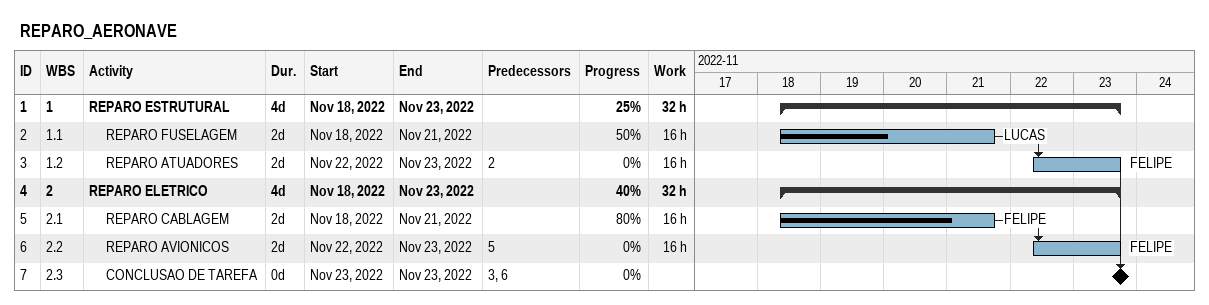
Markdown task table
REPARO_AERONAVE

| ID | WBS | Task | Duration | Start | Finish | Predecessors | Resources | % complete | Work (h) |
|---|---|---|---|---|---|---|---|---|---|
| 1 | 1 | **REPARO ESTRUTURAL** | 4d | 2022-11-18 | 2022-11-23 |  |  | 25 | 32 |
| 2 | 1.1 | REPARO FUSELAGEM | 2d | 2022-11-18 | 2022-11-21 |  | LUCAS | 50 | 16 |
| 3 | 1.2 | REPARO ATUADORES | 2d | 2022-11-22 | 2022-11-23 | 2 | FELIPE | 0 | 16 |
| 4 | 2 | **REPARO ELETRICO** | 4d | 2022-11-18 | 2022-11-23 |  |  | 40 | 32 |
| 5 | 2.1 | REPARO CABLAGEM | 2d | 2022-11-18 | 2022-11-21 |  | FELIPE | 80 | 16 |
| 6 | 2.2 | REPARO AVIONICOS | 2d | 2022-11-22 | 2022-11-23 | 5 | FELIPE | 0 | 16 |
| 7 | 2.3 | CONCLUSAO DE TAREFA | 0d | 2022-11-23 | 2022-11-23 | 3, 6 |  | 0 |  |
